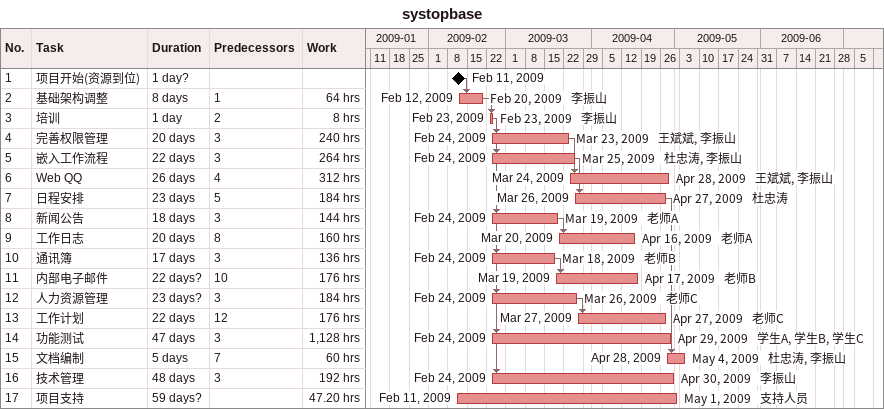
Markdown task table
systopbase

| ID | Task | Duration | Start | Finish | Predecessors | Resources | Work (h) |
|---|---|---|---|---|---|---|---|
| 1 | 项目开始(资源到位) | 1d? | 2009-02-11 | 2009-02-11 |  |  |  |
| 2 | 基础架构调整 | 8d | 2009-02-12 | 2009-02-20 | 1 | 李振山 | 64 |
| 3 | 培训 | 1d | 2009-02-23 | 2009-02-23 | 2 | 李振山 | 8 |
| 4 | 完善权限管理 | 20d | 2009-02-24 | 2009-03-23 | 3 | 王斌斌, 李振山 | 240 |
| 5 | 嵌入工作流程 | 22d | 2009-02-24 | 2009-03-25 | 3 | 杜忠涛, 李振山 | 264 |
| 6 | Web QQ | 26d | 2009-03-24 | 2009-04-28 | 4 | 王斌斌, 李振山 | 312 |
| 7 | 日程安排 | 23d | 2009-03-26 | 2009-04-27 | 5 | 杜忠涛 | 184 |
| 8 | 新闻公告 | 18d | 2009-02-24 | 2009-03-19 | 3 | 老师A | 144 |
| 9 | 工作日志 | 20d | 2009-03-20 | 2009-04-16 | 8 | 老师A | 160 |
| 10 | 通讯簿 | 17d | 2009-02-24 | 2009-03-18 | 3 | 老师B | 136 |
| 11 | 内部电子邮件 | 22d? | 2009-03-19 | 2009-04-17 | 10 | 老师B | 176 |
| 12 | 人力资源管理 | 23d? | 2009-02-24 | 2009-03-26 | 3 | 老师C | 184 |
| 13 | 工作计划 | 22d | 2009-03-27 | 2009-04-27 | 12 | 老师C | 176 |
| 14 | 功能测试 | 47d | 2009-02-24 | 2009-04-29 | 3 | 学生A, 学生B, 学生C | 1128 |
| 15 | 文档编制 | 5d | 2009-04-28 | 2009-05-04 | 7 | 杜忠涛, 李振山 | 60 |
| 16 | 技术管理 | 48d | 2009-02-24 | 2009-04-30 | 3 | 李振山 | 192 |
| 17 | 项目支持 | 59d? | 2009-02-11 | 2009-05-01 |  | 支持人员 | 47.20 |
